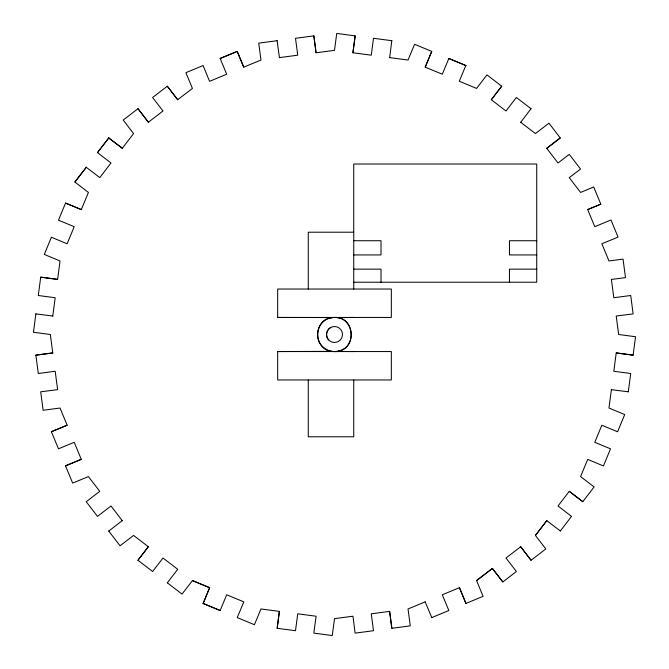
<?xml version="1.0" encoding="UTF-8"?>
<svg xmlns="http://www.w3.org/2000/svg" width="669" height="669" viewBox="0 0 669 669"><rect width="100%" height="100%" fill="white"/><g stroke="black" fill="none" stroke-linecap="round" stroke-linejoin="round"><path stroke-width="1" d="M35.883 313.811L33.45 332.276L50.351 334.5L52.784 352.964L35.883 355.189M52.776 316.111L55.193 297.73L38.292 295.506L40.709 277.117L57.618 279.341M279.341 611.382L277.117 628.291L295.506 630.708L297.73 613.808L316.111 616.224L313.811 633.117L332.276 635.55L334.5 618.649L352.964 616.216L355.114 633.133L373.494 630.708L371.27 613.808L389.659 611.382L391.883 628.291M355.114 35.867L352.889 52.776L371.27 55.193L373.494 38.292L391.883 40.709M277.2 628.3L279.425 611.399L260.96 608.966L254.429 624.712L237.227 617.587L243.825 601.866L226.691 594.774L220.168 610.521L203.117 603.455L209.631 587.708L192.429 580.575L182.052 594.105L167.275 582.766M352.964 52.784L355.189 35.883L336.724 33.45L334.5 50.351L316.036 52.784L313.811 35.883M389.659 57.618L391.8 40.7M611.399 389.575L608.966 408.04L624.712 414.571L617.587 431.773L601.841 425.25L594.774 442.309L610.521 448.832L603.43 465.967L587.708 459.369L580.575 476.571L594.105 486.948L582.766 501.725L569.244 491.347L558.005 505.998L571.527 516.376L560.288 531.019M628.291 391.883L630.708 373.494L613.808 371.27L616.224 352.889L633.133 355.114M65.545 203.108L81.292 209.631L88.425 192.429L74.895 182.043L86.293 167.217L74.895 182.043M431.697 51.379L425.175 67.134L442.309 74.226L448.832 58.479L465.883 65.545L448.832 58.479M203.184 603.497L209.631 587.708M425.25 67.159L431.773 51.413L414.571 44.288L408.04 60.034L389.575 57.601M465.816 65.503L459.302 81.258L476.571 88.425L486.948 74.895L501.725 86.234L491.347 99.756L505.998 110.995L516.376 97.473L531.086 108.763M86.234 167.267L99.815 177.594L110.995 163.002L97.482 152.616L108.779 137.914L122.302 148.301L133.574 133.574L123.196 120.052L138.04 108.662L148.418 122.193M148.292 546.715L137.914 560.237L152.624 571.527L163.002 558.005L177.711 569.286L167.334 582.816M491.289 99.714L501.666 86.184M137.973 560.288L148.351 546.757L133.574 535.426L120.052 545.804L108.713 531.027M520.708 122.285L531.027 108.713M535.426 535.426L546.816 520.591L535.426 535.426L545.804 548.948L531.027 560.288L520.649 546.757M97.482 152.616L108.779 137.914M167.275 86.234L177.653 99.756L192.429 88.425L185.898 72.67L203.108 65.545L209.556 81.325L226.691 74.226L220.16 58.479L237.219 51.413L243.75 67.159L260.96 60.034L258.736 43.134L277.2 40.7M122.302 148.301L108.721 137.965M560.237 137.914L546.715 148.292L558.005 163.002L569.269 154.355L580.558 169.065L569.244 177.653L580.575 192.429L593.704 186.986L600.829 204.196L587.708 209.631L594.774 226.691L610.973 219.984L618.064 237.119L601.841 243.75L608.966 260.96L623.048 259.104L625.49 277.643L611.399 279.425L613.808 297.73L630.708 295.506L633.133 313.886L616.216 316.036L618.649 334.5L635.55 336.724L633.117 355.189L616.216 352.964M546.757 148.351L560.288 137.973L548.948 123.196L535.426 133.574L520.649 122.243M108.763 531.086L122.243 520.649M431.697 617.621L448.832 610.521L442.309 594.774L459.444 587.675L465.892 603.455L483.102 596.33L476.571 580.575L492.384 568.449L502.837 581.93L516.384 571.527L505.998 558.005L520.708 546.715L531.086 560.237M476.571 580.575L492.451 568.407M330.729 327.492A7.953 7.953 0 0 0 336.331 342.244L338.271 341.508A7.953 7.953 0 0 0 332.669 326.756C326.907 327.944 324.549 335.805 328.713 339.961M328.303 318.62C319.832 321.864 315.291 332.108 318.569 340.563M340.697 350.38C357.271 344.836 353.207 317.641 335.696 317.424M220.16 58.479L237.219 51.413L243.75 67.159M67.134 425.175L51.379 431.697L58.479 448.832L74.226 442.309L81.292 459.369L65.545 465.892M587.675 209.556L600.804 204.12M51.413 431.773L67.159 425.25L60.034 408.04L43.134 410.264L40.7 391.8L57.618 389.659L55.193 371.27L38.292 373.494L35.867 355.114L52.776 352.889M81.267 459.294L65.512 465.816L72.67 483.102L88.425 476.571L99.756 491.347L86.234 501.725L97.473 516.376L110.995 505.998L122.285 520.708M425.25 601.841L408.04 608.966L410.264 625.866L391.8 628.3L389.575 611.399M277.668 351.551L391.332 351.551L391.332 379.967L277.668 379.967L277.668 351.551L331.924 351.35C356.912 355.289 357.873 314.856 332.618 317.558L277.668 317.449L277.668 289.033L391.332 289.033L391.332 317.449L277.668 317.449M330.595 318.018L329.19 318.277L332.618 317.558C312.448 318.511 313.109 351.317 333.304 351.576M279.341 57.618L297.73 55.193L295.506 38.292L313.886 35.867L316.111 52.776M337.076 317.65L353.742 317.449M353.742 232.21L308.275 232.21L308.275 289.033M353.742 240.731L381.021 240.731L381.021 254.939L353.742 254.939M536.73 240.731L509.452 240.731L509.452 254.939L536.73 254.939M353.742 269.147L381.021 269.147L381.021 282.218M536.73 269.147L509.452 269.147L509.452 282.218M353.742 282.218L536.73 282.218L536.73 164.014L353.742 164.014L353.742 289.033M353.742 351.551L336.382 351.442L339.81 350.723L338.464 351.233M40.7 277.2L57.601 279.425L60.034 260.96L44.288 254.429L51.413 237.227L67.134 243.825L74.226 226.691L58.479 220.168L65.57 203.033L81.325 209.556M35.867 313.886L52.784 316.036M611.382 389.659L628.3 391.8M331.924 351.35C326.012 350.347 320.894 346.258 318.62 340.697M192.429 580.575L209.698 587.742M203.117 603.455L220.168 610.521M569.286 491.289L582.816 501.666M546.757 520.649L560.346 530.969M177.711 99.714L167.334 86.184L152.624 97.473L163.002 110.995L148.351 122.243L137.973 108.713M492.384 568.449L502.77 581.971M459.444 587.675L465.967 603.43M425.175 601.866L431.773 617.587M277.117 40.709L279.425 57.601M353.742 379.967L353.742 436.79L308.275 436.79L308.275 379.967"/></g></svg>
